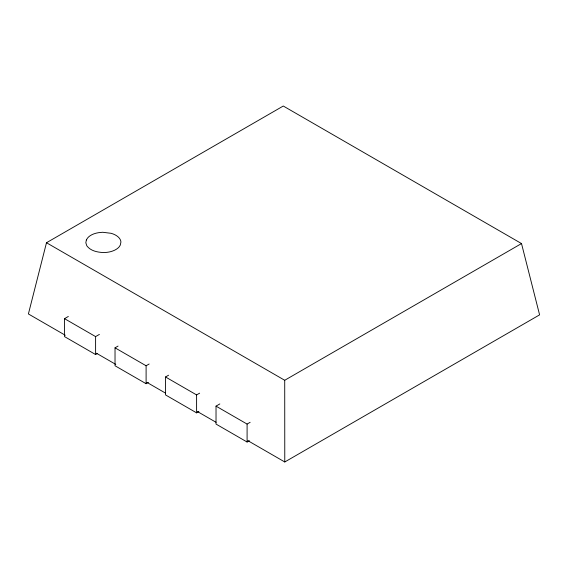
<?xml version="1.0" encoding="UTF-8"?>
<svg xmlns="http://www.w3.org/2000/svg" width="568" height="568" viewBox="0 0 568 568"><rect width="100%" height="100%" fill="white"/><g stroke="black" fill="none" stroke-linecap="round" stroke-linejoin="round"><path stroke-width="0.85" d="M247.875 440.669L284.774 461.976L539.6 314.857L521.509 243.565L283.276 106.024L46.491 242.735L28.4 313.955L65.306 335.262M68.323 316.475L64.525 318.662L64.525 336.604L95.602 354.546L95.602 336.604L99.4 334.403M95.602 354.546L97.121 353.665M118.059 346.068L115.027 347.822L115.027 365.764L146.104 383.705L146.104 365.764L149.143 364.003M146.104 383.705L148.383 382.385M168.561 375.221L165.522 376.975L165.522 394.916L196.599 412.858L196.599 394.916L199.638 393.155M196.599 412.858L198.878 411.537M219.816 403.94L216.025 406.134L216.025 424.076L247.094 442.018L247.094 424.076L250.14 422.308M247.094 442.018L249.38 440.69M46.491 242.735L284.717 380.276L521.509 243.565M64.525 318.662L95.602 336.604M115.027 347.822L146.104 365.764M165.522 376.975L196.599 394.916M216.025 406.134L247.094 424.076M96.375 353.204L115.801 364.415M146.878 382.356L165.551 393.141M197.373 411.516L216.053 422.294M284.717 380.276L284.774 461.976M86.357 239.98L85.832 242.749L86.812 245.823C90.582 250.9 97.298 252.263 103.262 252.533A17.225 9.947 0 0 0 110.632 251.659A17.58 10.146 0 0 0 119.216 246.81L120.295 245.092L120.934 241.989A17.58 10.146 0 0 0 111.122 233.306L102.638 232.269L98.456 232.695A16.962 9.791 0 0 0 87.458 238.169L86.357 239.98"/></g></svg>
